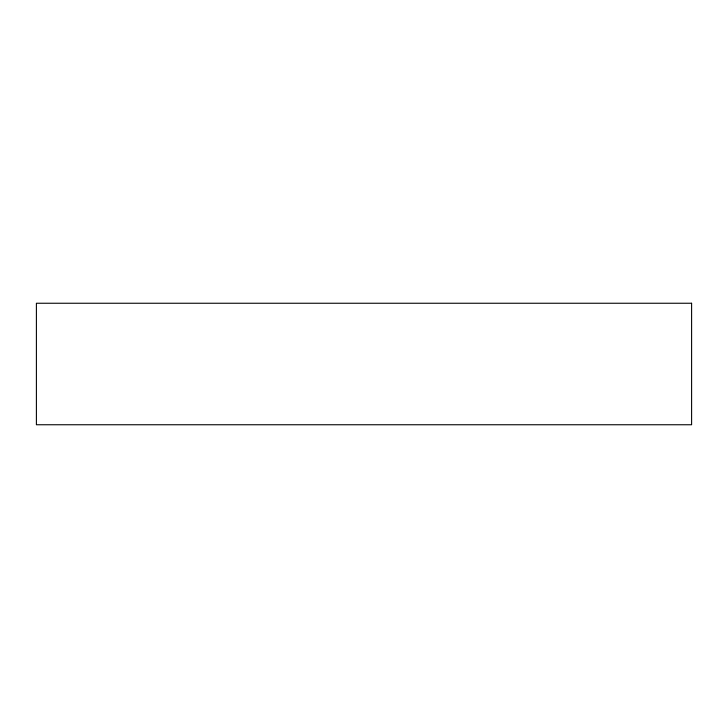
<?xml version="1.0" encoding="UTF-8"?>
<svg xmlns="http://www.w3.org/2000/svg" width="728" height="728" viewBox="0 0 728 728"><rect width="100%" height="100%" fill="white"/><g stroke="black" fill="none" stroke-linecap="round" stroke-linejoin="round"><path stroke-width="1.09" d="M691.6 303.248L36.4 303.248L36.4 424.752L691.6 424.752L691.6 303.248"/></g></svg>
